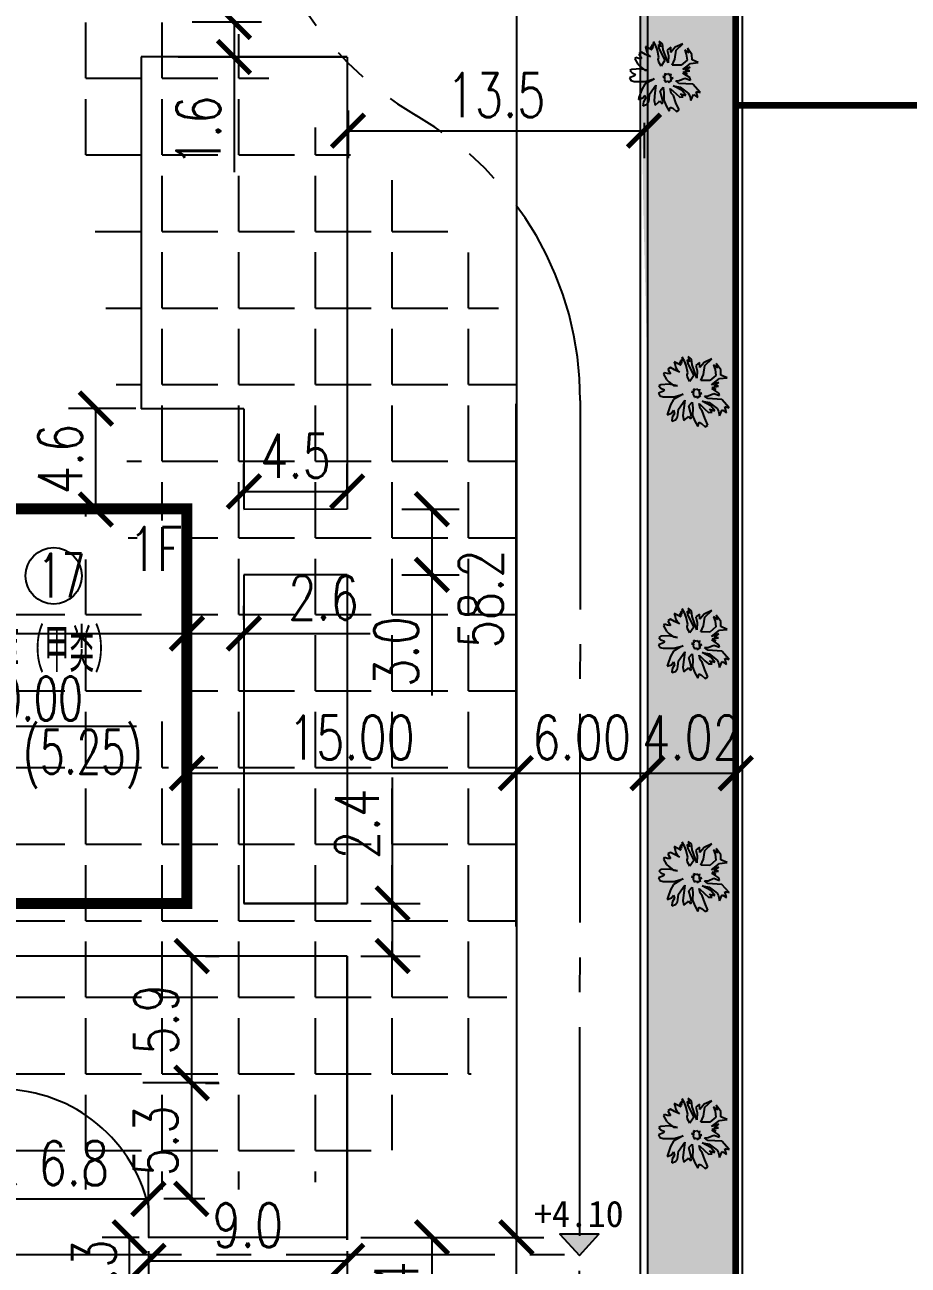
# Model space of a CAD drawing. Header units: millimetres. Extents: x 397874 to 6871063, y -8 to 5775840.
# Drawn here: x 429159 to 429199.3, y 2812818.6 to 2812875.2 of the extents above; entities that cross this region are included whole.
import ezdxf

# ---------------------------------------------------------------- set-up
doc = ezdxf.new("R2010")
doc.units = ezdxf.units.MM
doc.header["$LTSCALE"] = 1000
doc.linetypes.add('CENTER2', pattern=[28.575, 19.05, -3.175, 3.175, -3.175])
doc.linetypes.add('CONTINOUS', pattern=[0])
for name, color, linetype in [('_TCH_MASK', 7, 'Continuous'), ('GRASST', 62, 'Continuous'), ('T1', 92, 'Continuous'), ('居民地线', 2, 'Continuous')]:
    doc.layers.add(name, color=color, linetype=linetype)
doc.styles.add('DIM', font='txt')
doc.styles.add('dxfs', font='txt.shx', dxfattribs={"width": 0.7, "bigfont": 'dxfs.shx'})
doc.styles.add('HZTXT', font='txt.shx', dxfattribs={"width": 0.75, "bigfont": 'hzdx.shx'})
doc.styles.get("Standard").update_dxf_attribs({"font": 'txt', "bigfont": 'hzdx.shx'})
doc.dimstyles.new('ISO-25', dxfattribs={"dimtxt": 2, "dimasz": 0.75, "dimexe": 1.25, "dimexo": 0.625, "dimtad": 1, "dimdec": 1, "dimdsep": 46, "dimtxsty": 'HZTXT', "dimblk": 'ARCHTICK', "dimcen": 2.5, "dimadec": 0, "dimazin": 0, "dimtfac": 1, "dimtdec": 1, "dimtmove": 0, "dimatfit": 3, "dimldrblk": 'ARCHTICK', "dimfxl": 1, "dimarcsym": 0})

# ---------------------------------------------------------------- blocks, each defined once
blk = doc.blocks.new('LV-5-1')
at = {"layer": 'T1', "color": 92, "linetype": 'Continuous'}
for p, q in [((-0.516, 1.342), (-0.547, 1.19)), ((-0.547, 1.19), (-0.487, 1.068)), ((-0.395, 1.25), (-0.516, 1.342)), ((-0.487, 1.068), (-0.426, 1.007)), ((-0.426, 1.007), (-0.243, 0.884)), ((-0.304, 1.098), (-0.395, 1.25)), ((-0.182, 1.067), (-0.304, 1.098)), ((-0.211, 1.372), (-0.242, 1.189)), ((-0.242, 1.189), (-0.182, 1.067)), ((-0.15, 1.311), (-0.211, 1.372)), ((0.062, 1.066), (-0.15, 1.311)), ((0.183, 0.852), (0.062, 1.066)), ((0.489, 1.156), (0.367, 0.943)), ((0.581, 1.248), (0.489, 1.156)), ((0.703, 1.247), (0.581, 1.248)), ((0.672, 1.034), (0.703, 1.247)), ((0.702, 0.973), (0.672, 1.034)), ((0.824, 1.064), (0.702, 0.973)), ((0.793, 0.698), (0.946, 1.003)), ((0.946, 1.094), (0.824, 1.064)), ((0.946, 1.003), (0.946, 1.094)), ((-1.22, 0.552), (-1.098, 0.43)), ((-0.976, 0.551), (-1.22, 0.552)), ((-0.732, 0.52), (-0.976, 0.551)), ((-0.671, 0.672), (-0.823, 0.642)), ((-0.823, 0.642), (-0.762, 0.581)), ((-0.762, 0.581), (-0.58, 0.52)), ((-0.489, 0.367), (-0.732, 0.52)), ((-0.731, 0.916), (-0.701, 0.733)), ((-0.548, 0.855), (-0.731, 0.916)), ((-0.701, 0.733), (-0.671, 0.672)), ((-0.58, 0.52), (-0.336, 0.458)), ((-0.305, 0.671), (-0.548, 0.855)), ((-0.062, 0.487), (-0.305, 0.671)), ((-0.243, 0.884), (-0.062, 0.487)), ((0.275, 0.791), (0.182, 0.426)), ((0.182, 0.426), (0.183, 0.578)), ((0.183, 0.578), (0.183, 0.852)), ((0.367, 0.943), (0.275, 0.791)), ((0.578, 0.455), (0.793, 0.698)), ((0.67, 0.577), (0.578, 0.455)), ((0.884, 0.667), (0.67, 0.577)), ((1.006, 0.698), (0.884, 0.667)), ((1.25, 0.697), (1.006, 0.698)), ((1.127, 0.453), (1.188, 0.545)), ((1.188, 0.545), (1.28, 0.636)), ((1.28, 0.636), (1.25, 0.697)), ((-1.19, 0.369), (-1.373, 0.309)), ((-1.373, 0.309), (-1.373, 0.187)), ((-1.373, 0.187), (-1.068, 0.155)), ((-1.098, 0.43), (-1.19, 0.369)), ((-1.068, 0.155), (-0.764, 0.093)), ((-0.764, 0.093), (-0.642, 0.123)), ((-0.459, 0.062), (-0.764, -0.029)), ((-0.642, 0.123), (-0.459, 0.062)), ((-0.276, 0.275), (-0.489, 0.367)), ((-0.336, 0.458), (-0.276, 0.275)), ((-0.246, 0), (-0.216, -0.03)), ((-0.154, 0), (-0.246, 0)), ((-0.154, 0.092), (-0.154, 0)), ((-0.032, 0.091), (-0.154, 0.092)), ((0.028, 0.03), (-0.032, 0.091)), ((0.09, 0.091), (0.028, 0.03)), ((0.059, -0.001), (0.09, 0.091)), ((1.004, 0.118), (1.187, 0.24)), ((1.126, 0.149), (1.004, 0.118)), ((1.248, 0.148), (1.126, 0.149)), ((1.31, 0.453), (1.127, 0.453)), ((1.187, 0.24), (1.34, 0.331)), ((1.217, -0.065), (1.461, 0.087)), ((1.339, 0.117), (1.248, 0.148)), ((1.34, 0.453), (1.31, 0.453)), ((1.461, 0.087), (1.339, 0.117)), ((1.34, 0.331), (1.34, 0.453)), ((-1.283, -0.393), (-1.132, -0.607)), ((-1.101, -0.454), (-1.283, -0.393)), ((-0.979, -0.455), (-1.101, -0.454)), ((-0.947, -0.089), (-1.009, -0.211)), ((-0.856, -0.181), (-1.009, -0.333)), ((-1.009, -0.211), (-0.856, -0.181)), ((-1.009, -0.333), (-0.765, -0.303)), ((-0.613, -0.303), (-0.979, -0.455)), ((-0.764, -0.029), (-0.947, -0.089)), ((-0.766, -0.791), (-0.46, -0.334)), ((-0.765, -0.303), (-0.429, -0.091)), ((-0.429, -0.091), (-0.613, -0.303)), ((-0.46, -0.334), (-0.308, -0.274)), ((-0.369, -0.396), (-0.4, -0.639)), ((-0.308, -0.274), (-0.369, -0.396)), ((-0.216, -0.03), (-0.216, -0.152)), ((-0.216, -0.152), (-0.155, -0.122)), ((-0.155, -0.122), (-0.155, -0.244)), ((-0.155, -0.244), (-0.124, -0.152)), ((-0.124, -0.152), (0.028, -0.244)), ((-0.033, -0.183), (0.089, -0.153)), ((0.028, -0.244), (-0.033, -0.183)), ((0.15, -0.031), (0.059, -0.001)), ((0.059, -0.123), (0.15, -0.031)), ((0.089, -0.153), (0.059, -0.123)), ((0.118, -0.763), (0.301, -0.459)), ((0.301, -0.459), (0.453, -0.672)), ((0.454, -0.368), (1.002, -0.461)), ((0.697, -0.521), (0.454, -0.368)), ((0.607, -0.307), (0.485, -0.063)), ((0.485, -0.063), (0.668, -0.063)), ((1.155, -0.339), (0.607, -0.307)), ((0.668, -0.063), (0.76, -0.094)), ((0.76, -0.094), (0.82, -0.155)), ((0.82, -0.155), (1.094, -0.248)), ((1.002, -0.461), (1.215, -0.553)), ((1.094, -0.248), (1.277, -0.279)), ((1.277, -0.401), (1.155, -0.339)), ((1.155, -0.431), (1.277, -0.401)), ((1.368, -0.492), (1.155, -0.431)), ((1.339, -0.065), (1.217, -0.065)), ((1.247, -0.126), (1.339, -0.065)), ((1.369, -0.127), (1.247, -0.126)), ((1.277, -0.279), (1.46, -0.279)), ((1.278, -0.157), (1.369, -0.127)), ((1.4, -0.157), (1.278, -0.157)), ((1.338, -0.187), (1.4, -0.157)), ((1.46, -0.279), (1.338, -0.187)), ((-1.132, -0.607), (-1.315, -0.697)), ((-1.315, -0.697), (-1.071, -0.759)), ((-1.071, -0.759), (-1.193, -0.881)), ((-1.193, -0.881), (-0.766, -0.791)), ((-0.4, -0.639), (-0.584, -0.791)), ((-0.584, -0.791), (-0.492, -0.822)), ((-0.492, -0.822), (-0.187, -0.67)), ((-0.187, -0.67), (-0.309, -0.792)), ((-0.309, -0.792), (-0.157, -0.701)), ((-0.157, -0.701), (-0.249, -0.945)), ((-0.249, -0.945), (-0.157, -0.792)), ((-0.157, -0.792), (-0.127, -1.036)), ((-0.127, -1.036), (-0.065, -0.732)), ((-0.065, -0.732), (-0.006, -1.128)), ((0.178, -1.068), (0.118, -0.763)), ((0.453, -0.672), (0.727, -0.887)), ((0.911, -0.582), (0.697, -0.521)), ((0.727, -0.887), (0.817, -1.253)), ((0.758, -0.673), (0.94, -0.765)), ((0.849, -0.917), (0.758, -0.673)), ((0.817, -1.253), (0.849, -0.917)), ((0.94, -0.765), (0.911, -0.582)), ((1.215, -0.553), (1.368, -0.492)), ((-0.006, -1.128), (-0.128, -1.402)), ((-0.128, -1.402), (0.086, -1.25)), ((0.086, -1.25), (0.268, -1.342)), ((0.391, -1.16), (0.178, -1.068)), ((0.268, -1.342), (0.573, -1.313)), ((0.39, -1.282), (0.573, -1.191)), ((0.573, -1.313), (0.39, -1.282)), ((0.573, -1.191), (0.391, -1.16))]:
    blk.add_line(p, q, dxfattribs=at)
at = {"layer": 'T1', "color": 92, "linetype": 'Continuous', "style": 'DIM', "flags": 1}
for tag in ['XVALUE', 'YVALUE']:
    blk.add_attdef(tag, (0.028, 0.03), '', height=0.00002, rotation=359.8254, dxfattribs=at)
blk = doc.blocks.new('_ArchTick')
at = {"color": 0, "linetype": 'ByBlock', "const_width": 0.15}
blk.add_lwpolyline([(-0.5, -0.5), (0.5, 0.5)], dxfattribs=at)
blk = doc.blocks.new('*D697')
at = {"color": 0, "linetype": 'CONTINOUS', "lineweight": -2, "transparency": 16777216}
for p, q in [((429166.367, 2812842.563), (429166.367, 2812839.794)), ((429181.367, 2812842.563), (429181.367, 2812839.794)), ((429166.367, 2812841.044), (429181.367, 2812841.044))]:
    blk.add_line(p, q, dxfattribs=at)
at = {"layer": 'Defpoints', "color": 0, "linetype": 'CONTINOUS', "transparency": 16777216}
for p in [(429166.367, 2812843.188), (429181.367, 2812843.188), (429181.367, 2812841.044)]:
    blk.add_point(p, dxfattribs=at)
at = {"color": 0, "linetype": 'CONTINOUS', "lineweight": -2, "transparency": 16777216, "xscale": 1.5, "yscale": 1.5, "zscale": 1.5, "rotation": 180}
blk.add_blockref('_ArchTick', (429166.367, 2812841.044), dxfattribs=at)
at = {"color": 0, "linetype": 'CONTINOUS', "lineweight": -2, "transparency": 16777216, "xscale": 1.5, "yscale": 1.5, "zscale": 1.5}
blk.add_blockref('_ArchTick', (429181.367, 2812841.044), dxfattribs=at)
at = {"color": 0, "linetype": 'CONTINOUS', "transparency": 16777216, "insert": (429173.867, 2812842.669), "char_height": 2, "attachment_point": 5, "style": 'HZTXT'}
blk.add_mtext('15.00', dxfattribs=at)
blk = doc.blocks.new('_None')
blk = doc.blocks.new('*D715')
at = {"color": 0, "linetype": 'CONTINOUS', "lineweight": -2, "transparency": 16777216}
for p, q in [((429187.367, 2812841.108), (429187.367, 2812839.794)), ((429187.367, 2812841.044), (429191.391, 2812841.044)), ((429191.391, 2812841.108), (429191.39, 2812839.794))]:
    blk.add_line(p, q, dxfattribs=at)
at = {"layer": 'Defpoints', "color": 0, "linetype": 'CONTINOUS', "transparency": 16777216}
for p in [(429187.367, 2812841.733), (429191.391, 2812841.733), (429191.391, 2812841.044)]:
    blk.add_point(p, dxfattribs=at)
at = {"color": 0, "linetype": 'CONTINOUS', "lineweight": -2, "transparency": 16777216, "xscale": 1.5, "yscale": 1.5, "zscale": 1.5}
for p, rotation in [((429187.367, 2812841.044), 179.9986922893229), ((429191.391, 2812841.044), 359.9986922893229)]:
    blk.add_blockref('_ArchTick', p, dxfattribs=dict(at, rotation=rotation))
at = {"color": 0, "linetype": 'CONTINOUS', "transparency": 16777216, "insert": (429189.379, 2812842.669), "char_height": 2, "attachment_point": 5, "rotation": 359.9987, "style": 'HZTXT'}
blk.add_mtext('4.02', dxfattribs=at)
blk = doc.blocks.new('*D723')
at = {"color": 0, "linetype": 'CONTINOUS', "lineweight": -2, "transparency": 16777216}
for p, q in [((429181.367, 2812841.119), (429181.367, 2812839.794)), ((429181.367, 2812841.044), (429187.367, 2812841.044)), ((429187.367, 2812841.118), (429187.367, 2812839.794))]:
    blk.add_line(p, q, dxfattribs=at)
at = {"layer": 'Defpoints', "color": 0, "linetype": 'CONTINOUS', "transparency": 16777216}
for p in [(429181.367, 2812841.744), (429187.367, 2812841.743), (429187.367, 2812841.044)]:
    blk.add_point(p, dxfattribs=at)
at = {"color": 0, "linetype": 'CONTINOUS', "lineweight": -2, "transparency": 16777216, "xscale": 1.5, "yscale": 1.5, "zscale": 1.5}
for p, rotation in [((429181.367, 2812841.044), 179.9941337835514), ((429187.367, 2812841.044), 359.9941337835514)]:
    blk.add_blockref('_ArchTick', p, dxfattribs=dict(at, rotation=rotation))
at = {"color": 0, "linetype": 'CONTINOUS', "transparency": 16777216, "insert": (429184.367, 2812842.669), "char_height": 2, "attachment_point": 5, "rotation": 359.9941, "style": 'HZTXT'}
blk.add_mtext('6.00', dxfattribs=at)
blk = doc.blocks.new('*D843')
at = {"color": 0, "linetype": 'CONTINOUS', "lineweight": -2, "transparency": 16777216}
for p, q in [((429173.712, 2812871.259), (429173.712, 2812869.09)), ((429187.212, 2812870.698), (429187.212, 2812869.09)), ((429173.712, 2812870.34), (429187.212, 2812870.34))]:
    blk.add_line(p, q, dxfattribs=at)
at = {"layer": 'Defpoints', "color": 0, "linetype": 'CONTINOUS', "transparency": 16777216}
for p in [(429173.712, 2812871.884), (429187.212, 2812871.323), (429187.212, 2812870.34)]:
    blk.add_point(p, dxfattribs=at)
at = {"color": 0, "linetype": 'CONTINOUS', "lineweight": -2, "transparency": 16777216, "xscale": 1.5, "yscale": 1.5, "zscale": 1.5, "rotation": 180}
blk.add_blockref('_ArchTick', (429173.712, 2812870.34), dxfattribs=at)
at = {"color": 0, "linetype": 'CONTINOUS', "lineweight": -2, "transparency": 16777216, "xscale": 1.5, "yscale": 1.5, "zscale": 1.5}
blk.add_blockref('_ArchTick', (429187.212, 2812870.34), dxfattribs=at)
at = {"color": 0, "linetype": 'CONTINOUS', "transparency": 16777216, "insert": (429180.462, 2812871.965), "char_height": 2, "attachment_point": 5, "style": 'HZTXT'}
blk.add_mtext('13.5', dxfattribs=at)
blk = doc.blocks.new('*D844')
at = {"color": 0, "linetype": 'CONTINOUS', "lineweight": -2, "transparency": 16777216}
for p, q in [((429164.034, 2812857.669), (429160.965, 2812857.669)), ((429162.215, 2812853.069), (429162.215, 2812857.669)), ((429164.034, 2812853.069), (429160.965, 2812853.069))]:
    blk.add_line(p, q, dxfattribs=at)
at = {"layer": 'Defpoints', "color": 0, "linetype": 'CONTINOUS', "transparency": 16777216}
for p in [(429162.215, 2812857.669), (429164.659, 2812857.669), (429164.659, 2812853.069)]:
    blk.add_point(p, dxfattribs=at)
at = {"color": 0, "linetype": 'CONTINOUS', "lineweight": -2, "transparency": 16777216, "xscale": 1.5, "yscale": 1.5, "zscale": 1.5}
for p, rotation in [((429162.215, 2812857.669), 90), ((429162.215, 2812853.069), 270)]:
    blk.add_blockref('_ArchTick', p, dxfattribs=dict(at, rotation=rotation))
at = {"color": 0, "linetype": 'CONTINOUS', "transparency": 16777216, "insert": (429160.59, 2812855.369), "char_height": 2, "attachment_point": 5, "rotation": 90, "style": 'HZTXT'}
blk.add_mtext('4.6', dxfattribs=at)
blk = doc.blocks.new('*D845')
at = {"color": 0, "linetype": 'CONTINOUS', "lineweight": -2, "transparency": 16777216}
for p, q in [((429176.17, 2812853.084), (429178.784, 2812853.084)), ((429177.534, 2812853.084), (429177.534, 2812850.084)), ((429176.17, 2812850.084), (429178.784, 2812850.084)), ((429177.534, 2812850.084), (429177.534, 2812844.584))]:
    blk.add_line(p, q, dxfattribs=at)
at = {"layer": 'Defpoints', "color": 0, "linetype": 'CONTINOUS', "transparency": 16777216}
for p in [(429175.545, 2812853.084), (429175.545, 2812850.084), (429177.534, 2812850.084)]:
    blk.add_point(p, dxfattribs=at)
at = {"color": 0, "linetype": 'CONTINOUS', "lineweight": -2, "transparency": 16777216, "xscale": 1.5, "yscale": 1.5, "zscale": 1.5}
for p, rotation in [((429177.534, 2812853.084), 90), ((429177.534, 2812850.084), 270)]:
    blk.add_blockref('_ArchTick', p, dxfattribs=dict(at, rotation=rotation))
at = {"color": 0, "linetype": 'CONTINOUS', "transparency": 16777216, "insert": (429175.909, 2812846.584), "char_height": 2, "attachment_point": 5, "rotation": 90, "style": 'HZTXT'}
blk.add_mtext('3.0', dxfattribs=at)
blk = doc.blocks.new('*D846')
at = {"color": 0, "linetype": 'CONTINOUS', "lineweight": -2, "transparency": 16777216}
for p, q in [((429168.963, 2812853.7), (429168.963, 2812855.143)), ((429173.673, 2812853.7), (429173.673, 2812855.143)), ((429168.963, 2812853.893), (429173.673, 2812853.893))]:
    blk.add_line(p, q, dxfattribs=at)
at = {"layer": 'Defpoints', "color": 0, "linetype": 'CONTINOUS', "transparency": 16777216}
for p in [(429173.673, 2812853.893), (429168.963, 2812853.075), (429173.673, 2812853.075)]:
    blk.add_point(p, dxfattribs=at)
at = {"color": 0, "linetype": 'CONTINOUS', "lineweight": -2, "transparency": 16777216, "xscale": 1.5, "yscale": 1.5, "zscale": 1.5, "rotation": 180}
blk.add_blockref('_ArchTick', (429168.963, 2812853.893), dxfattribs=at)
at = {"color": 0, "linetype": 'CONTINOUS', "lineweight": -2, "transparency": 16777216, "xscale": 1.5, "yscale": 1.5, "zscale": 1.5}
blk.add_blockref('_ArchTick', (429173.673, 2812853.893), dxfattribs=at)
at = {"color": 0, "linetype": 'CONTINOUS', "transparency": 16777216, "insert": (429171.318, 2812855.518), "char_height": 2, "attachment_point": 5, "style": 'HZTXT'}
blk.add_mtext('4.5', dxfattribs=at)
blk = doc.blocks.new('*D847')
at = {"color": 0, "linetype": 'CONTINOUS', "lineweight": -2, "transparency": 16777216}
for p, q in [((429157.807, 2812821.178), (429157.807, 2812822.881)), ((429164.607, 2812821.207), (429164.607, 2812822.881)), ((429157.807, 2812821.631), (429164.607, 2812821.631))]:
    blk.add_line(p, q, dxfattribs=at)
at = {"layer": 'Defpoints', "color": 0, "linetype": 'CONTINOUS', "transparency": 16777216}
for p in [(429164.607, 2812821.631), (429157.807, 2812820.553), (429164.607, 2812820.582)]:
    blk.add_point(p, dxfattribs=at)
at = {"color": 0, "linetype": 'CONTINOUS', "lineweight": -2, "transparency": 16777216, "xscale": 1.5, "yscale": 1.5, "zscale": 1.5, "rotation": 180}
blk.add_blockref('_ArchTick', (429157.807, 2812821.631), dxfattribs=at)
at = {"color": 0, "linetype": 'CONTINOUS', "lineweight": -2, "transparency": 16777216, "xscale": 1.5, "yscale": 1.5, "zscale": 1.5}
blk.add_blockref('_ArchTick', (429164.607, 2812821.631), dxfattribs=at)
at = {"color": 0, "linetype": 'CONTINOUS', "transparency": 16777216, "insert": (429161.207, 2812823.256), "char_height": 2, "attachment_point": 5, "style": 'HZTXT'}
blk.add_mtext('6.8', dxfattribs=at)
blk = doc.blocks.new('*D848')
at = {"color": 0, "linetype": 'CONTINOUS', "lineweight": -2, "transparency": 16777216}
for p, q in [((429164.361, 2812826.931), (429167.818, 2812826.931)), ((429166.568, 2812826.931), (429166.568, 2812821.631)), ((429167.18, 2812821.631), (429165.318, 2812821.631))]:
    blk.add_line(p, q, dxfattribs=at)
at = {"layer": 'Defpoints', "color": 0, "linetype": 'CONTINOUS', "transparency": 16777216}
for p in [(429163.736, 2812826.931), (429166.568, 2812821.631), (429167.805, 2812821.631)]:
    blk.add_point(p, dxfattribs=at)
at = {"color": 0, "linetype": 'CONTINOUS', "lineweight": -2, "transparency": 16777216, "xscale": 1.5, "yscale": 1.5, "zscale": 1.5}
for p, rotation in [((429166.568, 2812826.931), 90), ((429166.568, 2812821.631), 270)]:
    blk.add_blockref('_ArchTick', p, dxfattribs=dict(at, rotation=rotation))
at = {"color": 0, "linetype": 'CONTINOUS', "transparency": 16777216, "insert": (429164.943, 2812824.281), "char_height": 2, "attachment_point": 5, "rotation": 90, "style": 'HZTXT'}
blk.add_mtext('5.3', dxfattribs=at)
blk = doc.blocks.new('*D849')
at = {"color": 0, "linetype": 'CONTINOUS', "lineweight": -2, "transparency": 16777216}
for p, q in [((429166.598, 2812875.302), (429169.766, 2812875.302)), ((429168.516, 2812875.302), (429168.516, 2812873.702)), ((429166.598, 2812873.702), (429169.766, 2812873.702)), ((429168.516, 2812873.702), (429168.516, 2812868.452))]:
    blk.add_line(p, q, dxfattribs=at)
at = {"layer": 'Defpoints', "color": 0, "linetype": 'CONTINOUS', "transparency": 16777216}
for p in [(429165.973, 2812875.302), (429165.973, 2812873.702), (429168.516, 2812873.702)]:
    blk.add_point(p, dxfattribs=at)
at = {"color": 0, "linetype": 'CONTINOUS', "lineweight": -2, "transparency": 16777216, "xscale": 1.5, "yscale": 1.5, "zscale": 1.5}
for p, rotation in [((429168.516, 2812875.302), 90), ((429168.516, 2812873.702), 270)]:
    blk.add_blockref('_ArchTick', p, dxfattribs=dict(at, rotation=rotation))
at = {"color": 0, "linetype": 'CONTINOUS', "transparency": 16777216, "insert": (429166.891, 2812870.327), "char_height": 2, "attachment_point": 5, "rotation": 90, "style": 'HZTXT'}
blk.add_mtext('1.6', dxfattribs=at)
blk = doc.blocks.new('*D850')
at = {"color": 0, "linetype": 'CONTINOUS', "lineweight": -2, "transparency": 16777216}
for p, q in [((429130.867, 2812846.574), (429130.867, 2812848.667)), ((429166.367, 2812846.574), (429166.367, 2812848.667)), ((429130.867, 2812847.417), (429166.367, 2812847.417))]:
    blk.add_line(p, q, dxfattribs=at)
at = {"layer": 'Defpoints', "color": 0, "linetype": 'CONTINOUS', "transparency": 16777216}
for p in [(429166.367, 2812847.417), (429130.867, 2812845.949), (429166.367, 2812845.949)]:
    blk.add_point(p, dxfattribs=at)
at = {"color": 0, "linetype": 'CONTINOUS', "lineweight": -2, "transparency": 16777216, "xscale": 1.5, "yscale": 1.5, "zscale": 1.5, "rotation": 180}
blk.add_blockref('_ArchTick', (429130.867, 2812847.417), dxfattribs=at)
at = {"color": 0, "linetype": 'CONTINOUS', "lineweight": -2, "transparency": 16777216, "xscale": 1.5, "yscale": 1.5, "zscale": 1.5}
blk.add_blockref('_ArchTick', (429166.367, 2812847.417), dxfattribs=at)
at = {"color": 0, "linetype": 'CONTINOUS', "transparency": 16777216, "insert": (429148.617, 2812849.042), "char_height": 2, "attachment_point": 5, "style": 'HZTXT'}
blk.add_mtext('35.5', dxfattribs=at)
blk = doc.blocks.new('*D854')
at = {"color": 0, "linetype": 'CONTINOUS', "lineweight": -2, "transparency": 16777216}
for p, q in [((429166.587, 2812826.913), (429166.587, 2812832.703)), ((429167.212, 2812832.703), (429167.837, 2812832.703)), ((429167.211, 2812826.913), (429167.837, 2812826.913))]:
    blk.add_line(p, q, dxfattribs=at)
at = {"layer": 'Defpoints', "color": 0, "linetype": 'CONTINOUS', "transparency": 16777216}
for p in [(429166.587, 2812832.703), (429166.587, 2812832.703), (429166.586, 2812826.913)]:
    blk.add_point(p, dxfattribs=at)
at = {"color": 0, "linetype": 'CONTINOUS', "lineweight": -2, "transparency": 16777216, "xscale": 1.5, "yscale": 1.5, "zscale": 1.5}
for p, rotation in [((429166.587, 2812832.703), 90), ((429166.587, 2812826.913), 270)]:
    blk.add_blockref('_ArchTick', p, dxfattribs=dict(at, rotation=rotation))
at = {"color": 0, "linetype": 'CONTINOUS', "transparency": 16777216, "insert": (429164.962, 2812829.808), "char_height": 2, "attachment_point": 5, "rotation": 90, "style": 'HZTXT'}
blk.add_mtext('5.9', dxfattribs=at)
blk = doc.blocks.new('*D924')
at = {"color": 0, "linetype": 'CONTINOUS', "lineweight": -2, "transparency": 16777216}
for p, q in [((429166.367, 2812848.042), (429166.367, 2812848.667)), ((429168.967, 2812848.042), (429168.967, 2812848.667)), ((429166.367, 2812847.417), (429168.967, 2812847.417)), ((429168.967, 2812847.417), (429174.717, 2812847.417))]:
    blk.add_line(p, q, dxfattribs=at)
at = {"layer": 'Defpoints', "color": 0, "linetype": 'CONTINOUS', "transparency": 16777216}
for p in [(429166.367, 2812847.417), (429168.967, 2812847.417), (429168.967, 2812847.417)]:
    blk.add_point(p, dxfattribs=at)
at = {"color": 0, "linetype": 'CONTINOUS', "lineweight": -2, "transparency": 16777216, "xscale": 1.5, "yscale": 1.5, "zscale": 1.5, "rotation": 180}
blk.add_blockref('_ArchTick', (429166.367, 2812847.417), dxfattribs=at)
at = {"color": 0, "linetype": 'CONTINOUS', "lineweight": -2, "transparency": 16777216, "xscale": 1.5, "yscale": 1.5, "zscale": 1.5}
blk.add_blockref('_ArchTick', (429168.967, 2812847.417), dxfattribs=at)
at = {"color": 0, "linetype": 'CONTINOUS', "transparency": 16777216, "insert": (429172.592, 2812849.042), "char_height": 2, "attachment_point": 5, "style": 'HZTXT'}
blk.add_mtext('2.6', dxfattribs=at)
blk = doc.blocks.new('*D930')
at = {"color": 0, "linetype": 'CONTINOUS', "lineweight": -2, "transparency": 16777216}
for p, q in [((429164.607, 2812819.251), (429164.607, 2812817.554)), ((429173.673, 2812819.251), (429173.673, 2812817.554)), ((429164.607, 2812818.804), (429173.673, 2812818.804))]:
    blk.add_line(p, q, dxfattribs=at)
at = {"layer": 'Defpoints', "color": 0, "linetype": 'CONTINOUS', "transparency": 16777216}
for p in [(429164.607, 2812819.876), (429173.673, 2812819.876), (429173.673, 2812818.804)]:
    blk.add_point(p, dxfattribs=at)
at = {"color": 0, "linetype": 'CONTINOUS', "lineweight": -2, "transparency": 16777216, "xscale": 1.5, "yscale": 1.5, "zscale": 1.5, "rotation": 180}
blk.add_blockref('_ArchTick', (429164.607, 2812818.804), dxfattribs=at)
at = {"color": 0, "linetype": 'CONTINOUS', "lineweight": -2, "transparency": 16777216, "xscale": 1.5, "yscale": 1.5, "zscale": 1.5}
blk.add_blockref('_ArchTick', (429173.673, 2812818.804), dxfattribs=at)
at = {"color": 0, "linetype": 'CONTINOUS', "transparency": 16777216, "insert": (429169.14, 2812820.429), "char_height": 2, "attachment_point": 5, "style": 'HZTXT'}
blk.add_mtext('9.0', dxfattribs=at)
blk = doc.blocks.new('*D931')
at = {"color": 0, "linetype": 'CONTINOUS', "lineweight": -2, "transparency": 16777216}
for p, q in [((429164.182, 2812819.876), (429162.501, 2812819.876)), ((429163.751, 2812816.469), (429163.751, 2812819.876)), ((429163.98, 2812816.469), (429162.501, 2812816.469))]:
    blk.add_line(p, q, dxfattribs=at)
at = {"layer": 'Defpoints', "color": 0, "linetype": 'CONTINOUS', "transparency": 16777216}
for p in [(429163.751, 2812819.876), (429164.807, 2812819.876), (429164.605, 2812816.469)]:
    blk.add_point(p, dxfattribs=at)
at = {"color": 0, "linetype": 'CONTINOUS', "lineweight": -2, "transparency": 16777216, "xscale": 1.5, "yscale": 1.5, "zscale": 1.5}
for p, rotation in [((429163.751, 2812819.876), 90), ((429163.751, 2812816.469), 270)]:
    blk.add_blockref('_ArchTick', p, dxfattribs=dict(at, rotation=rotation))
at = {"color": 0, "linetype": 'CONTINOUS', "transparency": 16777216, "insert": (429162.126, 2812818.172), "char_height": 2, "attachment_point": 5, "rotation": 90, "style": 'HZTXT'}
blk.add_mtext('3.3', dxfattribs=at)
blk = doc.blocks.new('*D932')
at = {"color": 0, "linetype": 'CONTINOUS', "lineweight": -2, "transparency": 16777216}
for p, q in [((429174.298, 2812819.876), (429178.789, 2812819.876)), ((429177.539, 2812819.876), (429177.539, 2812814.476)), ((429174.298, 2812814.476), (429178.789, 2812814.476))]:
    blk.add_line(p, q, dxfattribs=at)
at = {"layer": 'Defpoints', "color": 0, "linetype": 'CONTINOUS', "transparency": 16777216}
for p in [(429173.673, 2812819.876), (429173.673, 2812814.476), (429177.539, 2812814.476)]:
    blk.add_point(p, dxfattribs=at)
at = {"color": 0, "linetype": 'CONTINOUS', "lineweight": -2, "transparency": 16777216, "xscale": 1.5, "yscale": 1.5, "zscale": 1.5}
for p, rotation in [((429177.539, 2812819.876), 90), ((429177.539, 2812814.476), 270)]:
    blk.add_blockref('_ArchTick', p, dxfattribs=dict(at, rotation=rotation))
at = {"color": 0, "linetype": 'CONTINOUS', "transparency": 16777216, "insert": (429175.914, 2812817.176), "char_height": 2, "attachment_point": 5, "rotation": 90, "style": 'HZTXT'}
blk.add_mtext('5.4', dxfattribs=at)
blk = doc.blocks.new('*D934')
at = {"color": 0, "linetype": 'CONTINOUS', "lineweight": -2, "transparency": 16777216}
for p, q in [((429175.747, 2812835.102), (429175.747, 2812840.852)), ((429174.298, 2812835.102), (429176.997, 2812835.102)), ((429175.747, 2812832.702), (429175.747, 2812835.102)), ((429174.298, 2812832.702), (429176.997, 2812832.702))]:
    blk.add_line(p, q, dxfattribs=at)
at = {"layer": 'Defpoints', "color": 0, "linetype": 'CONTINOUS', "transparency": 16777216}
for p in [(429173.673, 2812835.102), (429175.747, 2812835.102), (429173.673, 2812832.702)]:
    blk.add_point(p, dxfattribs=at)
at = {"color": 0, "linetype": 'CONTINOUS', "lineweight": -2, "transparency": 16777216, "xscale": 1.5, "yscale": 1.5, "zscale": 1.5}
for p, rotation in [((429175.747, 2812835.102), 90), ((429175.747, 2812832.702), 270)]:
    blk.add_blockref('_ArchTick', p, dxfattribs=dict(at, rotation=rotation))
at = {"color": 0, "linetype": 'CONTINOUS', "transparency": 16777216, "insert": (429174.122, 2812838.727), "char_height": 2, "attachment_point": 5, "rotation": 90, "style": 'HZTXT'}
blk.add_mtext('2.4', dxfattribs=at)
blk = doc.blocks.new('*D970')
at = {"color": 0, "linetype": 'CONTINOUS', "lineweight": -2, "transparency": 16777216}
for p, q in [((429176.017, 2812878.102), (429182.643, 2812878.102)), ((429181.393, 2812878.102), (429181.393, 2812819.876)), ((429176.017, 2812819.876), (429182.643, 2812819.876))]:
    blk.add_line(p, q, dxfattribs=at)
at = {"layer": 'Defpoints', "color": 0, "linetype": 'CONTINOUS', "transparency": 16777216}
for p in [(429175.392, 2812878.102), (429175.392, 2812819.876), (429181.393, 2812819.876)]:
    blk.add_point(p, dxfattribs=at)
at = {"color": 0, "linetype": 'CONTINOUS', "lineweight": -2, "transparency": 16777216, "xscale": 1.5, "yscale": 1.5, "zscale": 1.5}
for p, rotation in [((429181.393, 2812878.102), 90), ((429181.393, 2812819.876), 270)]:
    blk.add_blockref('_ArchTick', p, dxfattribs=dict(at, rotation=rotation))
at = {"color": 0, "linetype": 'CONTINOUS', "transparency": 16777216, "insert": (429179.768, 2812848.989), "char_height": 2, "attachment_point": 5, "rotation": 90, "style": 'HZTXT'}
blk.add_mtext('58.2', dxfattribs=at)
blk = doc.blocks.new('*D977')
at = {"color": 0, "linetype": 'CONTINOUS', "lineweight": -2, "transparency": 16777216}
for p, q in [((429174.298, 2812819.876), (429182.643, 2812819.876)), ((429181.393, 2812784.202), (429181.393, 2812819.876)), ((429174.298, 2812784.202), (429182.643, 2812784.202))]:
    blk.add_line(p, q, dxfattribs=at)
at = {"layer": 'Defpoints', "color": 0, "linetype": 'CONTINOUS', "transparency": 16777216}
for p in [(429173.673, 2812819.876), (429181.393, 2812819.876), (429173.673, 2812784.202)]:
    blk.add_point(p, dxfattribs=at)
at = {"color": 0, "linetype": 'CONTINOUS', "lineweight": -2, "transparency": 16777216, "xscale": 1.5, "yscale": 1.5, "zscale": 1.5}
for p, rotation in [((429181.393, 2812819.876), 90), ((429181.393, 2812784.202), 270)]:
    blk.add_blockref('_ArchTick', p, dxfattribs=dict(at, rotation=rotation))
at = {"color": 0, "linetype": 'CONTINOUS', "transparency": 16777216, "insert": (429179.768, 2812808.228), "char_height": 2, "attachment_point": 5, "rotation": 90, "style": 'HZTXT'}
blk.add_mtext('35.7', dxfattribs=at)

msp = doc.modelspace()

# ---------------------------------------------------------------- hatches: boundary and pattern name
at = {"linetype": 'CONTINOUS'}
h = msp.add_hatch(dxfattribs=at)
h.set_pattern_fill('GRASS', color=3, scale=0.054, style=0)
h.set_pattern_definition([(90, (428986.6436, 2812723.6871), (-0.969867, 0.969867), [0.257175, -1.682559]), (45, (428986.6436, 2812723.6871), (-0.9698677, 0.9698677), [0.257175, -1.114425]), (135, (428986.6436, 2812723.6871), (-0.9698677, -0.9698677), [0.257175, -1.114425])])
edge = h.paths.add_edge_path()
edge.add_line((428996.534, 2812984.894), (429007.751, 2812986.572))
edge.add_arc((428245.5, 2812967.568), 762.487, 0.233679, 1.428202, ccw=False)
edge.add_line((429007.981, 2812970.678), (429010.393, 2812757.703))
edge.add_arc((429028.392, 2812757.891), 18, 180.5985, 268.1597)
edge.add_line((429027.814, 2812739.9), (429168.81, 2812735.37))
edge.add_arc((429182.64, 2812620.562), 115.638, 87.64632, 96.86841, ccw=False)
edge.add_line((429187.389, 2812736.102), (429187.391, 2812858.041))
edge.add_arc((425829.037, 2812780.795), 3359.242, 1.317645, 1.469012)
edge.add_line((429187.175, 2812866.913), (429187.032, 2812877.852))
edge.add_line((429187.032, 2812877.852), (429191.391, 2812878.102))
edge.add_line((429191.391, 2812878.102), (429191.395, 2812730.731))
edge.add_line((429191.395, 2812730.731), (429255.258, 2812727.933))
edge.add_line((429255.258, 2812727.933), (429255.258, 2812723.687))
edge.add_line((429255.258, 2812723.687), (429168.385, 2812728.376))
edge.add_line((429168.385, 2812728.376), (429129.36, 2812730.11))
edge.add_line((429129.36, 2812730.11), (429091.518, 2812731.731))
edge.add_line((429091.518, 2812731.731), (429068.655, 2812732.74))
edge.add_line((429068.655, 2812732.74), (428995.964, 2812736.193))
edge.add_arc((428996.365, 2812744.639), 8.455, 181.2844, 267.2807, ccw=False)
edge.add_line((428987.912, 2812744.449), (428988.493, 2812805.44))
edge.add_line((428988.493, 2812805.44), (428987.758, 2812883.63))
edge.add_line((428987.758, 2812883.63), (428987.248, 2812934.771))
edge.add_line((428987.248, 2812934.771), (428986.762, 2812983.747))
edge.add_line((428986.762, 2812983.747), (428996.534, 2812984.894))
h = msp.add_hatch(dxfattribs=at)
h.set_pattern_fill('ANGLE', color=252, scale=0.5, style=0)
h.set_pattern_definition([(360, (-303.9914, -531.6), (-3e-12, 3.4925), [2.54, -0.9525]), (90, (-303.9914, -531.6), (-3.4925, -3e-12), [2.54, -0.9525])])
edge = h.paths.add_edge_path()
edge.add_line((429085.873, 2812822.052), (429169.39, 2812822.052))
edge.add_arc((429169.39, 2812834.052), 12, 270, 359.9987)
edge.add_line((429181.39, 2812834.052), (429181.391, 2812857.885))
edge.add_arc((429169.387, 2812857.885), 12.004, 359.9987, 420.8714)
edge.add_arc((429183.618, 2812883.424), 17.232, 178.5328, 240.8714, ccw=False)
edge.add_line((429166.392, 2812883.865), (429166.392, 2812904.114))
edge.add_arc((429154.392, 2812904.114), 12, 359.9987, 449.9999)
edge.add_line((429154.392, 2812916.114), (429077.872, 2812917.879))
edge.add_arc((429020.191, 2812912.971), 57.889, -4.98366, 4.86336, ccw=False)
edge.add_line((429077.323, 2812907.942), (429079.39, 2812832.754))
edge.add_arc((429089.03, 2812831.279), 9.753, 171.3014, 251.1119)
edge = h.paths.add_edge_path(flags=16)
edge.add_line((429104.839, 2812848.539), (429104.839, 2812827.113))
edge.add_line((429081.81, 2812826.913), (429104.839, 2812827.113))
edge.add_line((429081.81, 2812848.801), (429081.81, 2812826.913))
edge.add_line((429096.867, 2812848.801), (429081.81, 2812848.801))
edge.add_line((429156.392, 2812878.102), (429105.878, 2812878.102))
edge.add_line((429105.878, 2812855.102), (429105.878, 2812878.102))
edge.add_line((429083.878, 2812855.102), (429105.878, 2812855.102))
edge.add_line((429083.878, 2812878.102), (429083.878, 2812855.102))
edge.add_line((429156.392, 2812908.102), (429156.392, 2812878.102))
edge.add_line((429083.873, 2812908.102), (429083.873, 2812878.102))
edge.add_line((429083.873, 2812908.102), (429156.392, 2812908.102))
edge.add_line((429166.385, 2812835.054), (429130.867, 2812835.054))
edge.add_line((429166.385, 2812835.054), (429166.385, 2812853.154))
edge.add_line((429130.867, 2812835.054), (429130.867, 2812853.084))
edge.add_line((429130.867, 2812853.084), (429166.662, 2812853.108))
h = msp.add_hatch(color=256, dxfattribs=at)
h.dxf.hatch_style = 1
h.paths.add_polyline_path([(429185.147, 2812820.028), (429183.375, 2812820.028), (429184.261, 2812819.05)])

# ---------------------------------------------------------------- linework, layer by layer
at = {"color": 3, "linetype": 'CONTINOUS'}
for p, q in [((429187.032, 2812877.852), (429187.032, 2812736.102)), ((429165.973, 2812873.702), (429173.673, 2812873.701)), ((429173.673, 2812873.701), (429173.673, 2812853.084)), ((429173.673, 2812850.084), (429173.673, 2812835.102)), ((429155.562, 2812843.185), (429164.069, 2812843.185)), ((429168.967, 2812835.102), (429173.673, 2812835.102)), ((429173.673, 2812832.702), (429173.673, 2812819.769))]:
    msp.add_line(p, q, dxfattribs=at)
at = {"color": 6, "linetype": 'CONTINOUS'}
for p, q in [((429173.673, 2812873.702), (429164.277, 2812873.702)), ((429164.277, 2812873.702), (429164.282, 2812857.657)), ((429173.673, 2812873.701), (429173.673, 2812853.084)), ((429168.966, 2812857.657), (429164.282, 2812857.657)), ((429168.966, 2812857.657), (429168.963, 2812853.075)), ((429173.673, 2812853.082), (429168.963, 2812853.073)), ((429173.673, 2812850.084), (429168.967, 2812850.084)), ((429168.967, 2812850.084), (429168.967, 2812835.102)), ((429173.673, 2812850.084), (429173.673, 2812835.102)), ((429173.673, 2812835.102), (429168.967, 2812835.102)), ((429173.673, 2812832.702), (429130.881, 2812832.702)), ((429173.673, 2812819.769), (429173.673, 2812832.702)), ((429164.607, 2812821.333), (429164.607, 2812819.876)), ((429173.673, 2812819.876), (429164.606, 2812819.876))]:
    msp.add_line(p, q, dxfattribs=at)
at = {"color": 1, "linetype": 'CENTER2', "ltscale": 0.0005}
for p, q in [((429184.305, 2812858.039), (429184.186, 2812753.35)), ((429070.873, 2812819.102), (429184.263, 2812819.102))]:
    msp.add_line(p, q, dxfattribs=at)
at = {"color": 1, "linetype": 'CONTINOUS', "const_width": 0.3}
for points in [[(429007.104, 2813029.476), (429007.411, 2813029.553), (429007.719, 2813029.625), (429008.028, 2813029.691), (429008.338, 2813029.753), (429008.648, 2813029.811), (429008.96, 2813029.863), (429009.273, 2813029.91), (429009.586, 2813029.952), (429009.9, 2813029.99), (429010.214, 2813030.022), (429010.529, 2813030.049), (429010.844, 2813030.072), (429011.16, 2813030.089), (429011.476, 2813030.102), (429011.792, 2813030.109), (429012.108, 2813030.111), (429191.395, 2813030.094), (429191.388, 2812730.735)], [(429007.104, 2813029.476), (429007.411, 2813029.553), (429007.719, 2813029.625), (429008.028, 2813029.691), (429008.338, 2813029.753), (429008.648, 2813029.811), (429008.96, 2813029.863), (429009.273, 2813029.91), (429009.586, 2813029.952), (429009.9, 2813029.99), (429010.214, 2813030.022), (429010.529, 2813030.049), (429010.844, 2813030.072), (429011.16, 2813030.089), (429011.476, 2813030.102), (429011.792, 2813030.109), (429012.108, 2813030.111), (429191.395, 2813030.094), (429191.388, 2812730.735)], [(429255.258, 2813030.088), (429191.395, 2813030.094), (429191.391, 2812871.498), (429255.258, 2812871.496)]]:
    msp.add_lwpolyline(points, dxfattribs=at)
at = {"color": 0}
msp.add_lwpolyline([(429184.261, 2812819.05), (429185.147, 2812820.028), (429183.375, 2812820.028)], close=True, dxfattribs=at)
at = {"color": 0, "linetype": 'CONTINOUS'}
msp.add_circle((429160.29, 2812850.043), 1.286, dxfattribs=at)
at = {"color": 1, "linetype": 'CENTER2', "ltscale": 0.0005}
for centre, start, end in [((429184.336, 2812884.019), 179.9356, 239.9324), ((429169.305, 2812858.056), 359.9349, 59.9324)]:
    msp.add_arc(centre, 15, start, end, dxfattribs=at)
at = {"layer": '_TCH_MASK', "color": 2, "linetype": 'CONTINOUS'}
for p, q in [((429187.371, 2812878.105), (429187.371, 2812735.179)), ((429181.367, 2812857.885), (429181.367, 2812834.052)), ((429187.38, 2812834.052), (429187.38, 2812834.052))]:
    msp.add_line(p, q, dxfattribs=at)
at = {"layer": '_TCH_MASK', "color": 4, "linetype": 'CONTINOUS', "const_width": 0.5}
msp.add_lwpolyline([(429166.367, 2812835.102), (429166.367, 2812853.102), (429130.867, 2812853.102), (429130.867, 2812835.102), (429166.367, 2812835.102), (429166.367, 2812853.084)], dxfattribs=at)
at = {"layer": '_TCH_MASK', "color": 6, "linetype": 'CONTINOUS'}
msp.add_arc((429157.867, 2812819.7), 6.935, 13.6067, 91.8444, dxfattribs=at)
at = {"layer": '居民地线', "color": 151, "linetype": 'Continuous', "lineweight": -3, "ltscale": 0.5, "flags": 128}
for points in [[(429180.458, 2813015.362), (429191.683, 2813015.362), (429191.683, 2812730.502), (429015.97, 2812738.205, -0.343146), (428994.244, 2812760.791, -0.343146)], [(429180.458, 2813015.185), (429191.283, 2813015.138), (429191.283, 2812731.002), (429016.007, 2812738.685, -0.342925), (428994.641, 2812760.915)]]:
    msp.add_lwpolyline(points, format="xyb", dxfattribs=at)

# ---------------------------------------------------------------- block references
at = {"layer": 'GRASST', "xscale": 1.154735999051131, "yscale": 1.154735999051131, "zscale": 1.154735999051131, "rotation": 120.0001998542545}
for p in [(429188.205, 2812872.767), (429189.519, 2812858.39), (429189.519, 2812846.919), (429189.519, 2812836.282), (429189.519, 2812824.567)]:
    msp.add_blockref('LV-5-1', p, dxfattribs=at)

# ---------------------------------------------------------------- texts
at = {"color": 3, "linetype": 'CONTINOUS', "ltscale": 10, "style": 'HZTXT', "width": 0.75}
msp.add_text('1F', height=2, dxfattribs=at).set_placement((429163.716, 2812850.264))
at = {"color": 0, "linetype": 'CONTINOUS', "ltscale": 10}
for s, style, width, p in [('17', 'dxfs', 0.625, (429159.577, 2812849.059)), ('电石库（甲类）', 'dxfs', 0.6, (429155.302, 2812845.656, 22.464)), ('+0.00', 'HZTXT', 0.65, (429156.268, 2812843.445)), ('(5.25)', 'HZTXT', 0.65, (429158.891, 2812841.018))]:
    msp.add_text(s, height=2, dxfattribs=dict(at, style=style, width=width)).set_placement(p)
at = {"color": 0, "insert": (429186.278, 2812821.547), "char_height": 3, "width": 6.34599, "attachment_point": 3}
msp.add_mtext('{\\fSimSun|b0|i0|c134|p2;\\H0.4x;+4.10}', dxfattribs=at)

# ---------------------------------------------------------------- dimensions: what is measured, and where the dimension line sits
at = {"color": 3, "linetype": 'CONTINOUS'}
for base, p1, p2, picture, middle in [((429181.393, 2812819.876), (429175.392, 2812878.102), (429175.392, 2812819.876), '*D970', (429179.768, 2812848.989)), ((429168.516, 2812873.702), (429165.973, 2812875.302), (429165.973, 2812873.702), '*D849', (429166.891, 2812870.327)), ((429162.215, 2812857.669), (429164.659, 2812853.069), (429164.659, 2812857.669), '*D844', (429160.59, 2812855.369)), ((429177.534, 2812850.084), (429175.545, 2812853.084), (429175.545, 2812850.084), '*D845', (429175.909, 2812846.584)), ((429175.747, 2812835.102), (429173.673, 2812832.702), (429173.673, 2812835.102), '*D934', (429174.122, 2812838.727)), ((429166.568, 2812821.631), (429163.736, 2812826.931), (429167.805, 2812821.631), '*D848', (429164.943, 2812824.281)), ((429177.539, 2812814.476), (429173.673, 2812819.876), (429173.673, 2812814.476), '*D932', (429175.914, 2812817.176))]:
    dim = msp.add_linear_dim(base=base, p1=p1, p2=p2, angle=90, dimstyle='ISO-25', override={"dimasz": 1.5, "dimzin": 0, "dimldrblk": 'None'}, dxfattribs=at)
    dim.commit()
    dim.dimension.update_dxf_attribs({"geometry": picture, "text_midpoint": middle})
for base, p1, p2, picture, middle in [((429187.212, 2812870.34), (429173.712, 2812871.884), (429187.212, 2812871.323), '*D843', (429180.462, 2812871.965)), ((429166.367, 2812847.417), (429130.867, 2812845.949), (429166.367, 2812845.949), '*D850', (429148.617, 2812849.042)), ((429168.967, 2812847.417), (429166.367, 2812847.417), (429168.967, 2812847.417), '*D924', (429172.592, 2812849.042)), ((429164.607, 2812821.631), (429157.807, 2812820.553), (429164.607, 2812820.582), '*D847', (429161.207, 2812823.256))]:
    dim = msp.add_linear_dim(base=base, p1=p1, p2=p2, dimstyle='ISO-25', override={"dimasz": 1.5, "dimzin": 0, "dimldrblk": 'None'}, dxfattribs=at)
    dim.commit()
    dim.dimension.update_dxf_attribs({"geometry": picture, "text_midpoint": middle})
for base, p1, p2, text, picture, middle in [((429173.673, 2812853.893), (429168.963, 2812853.075), (429173.673, 2812853.075), '4.5', '*D846', (429171.318, 2812855.518)), ((429173.673, 2812818.804), (429164.607, 2812819.876), (429173.673, 2812819.876), '9.0', '*D930', (429169.14, 2812820.429))]:
    dim = msp.add_linear_dim(base=base, p1=p1, p2=p2, text=text, dimstyle='ISO-25', override={"dimasz": 1.5, "dimzin": 0, "dimldrblk": 'None'}, dxfattribs=at)
    dim.commit()
    dim.dimension.update_dxf_attribs({"geometry": picture, "text_midpoint": middle})
for p1, p2, distance, picture, middle in [((429166.367, 2812843.188), (429181.367, 2812843.188), -2.144, '*D697', (429173.867, 2812842.669)), ((429181.367, 2812841.744), (429187.367, 2812841.743), -0.7, '*D723', (429184.367, 2812842.669))]:
    dim = msp.add_aligned_dim(p1=p1, p2=p2, distance=distance, dimstyle='ISO-25', override={"dimasz": 1.5, "dimdec": 2, "dimzin": 0, "dimldrblk": 'None'}, dxfattribs=at)
    dim.commit()
    dim.dimension.update_dxf_attribs({"geometry": picture, "text_midpoint": middle})
for base, p1, p2, angle, override, picture, middle, dimtype in [((429191.391, 2812841.044), (429187.367, 2812841.733), (429191.391, 2812841.733), 359.9987, {"dimasz": 1.5, "dimdec": 2, "dimzin": 0, "dimldrblk": 'None'}, '*D715', (429189.379, 2812841.044), 161), ((429181.393, 2812819.876), (429173.673, 2812784.202), (429173.673, 2812819.876), 90, {"dimasz": 1.5, "dimzin": 0, "dimldrblk": 'None'}, '*D977', (429181.393, 2812808.228), 160)]:
    dim = msp.add_linear_dim(base=base, p1=p1, p2=p2, angle=angle, dimstyle='ISO-25', override=override, dxfattribs=at)
    dim.commit()
    dim.dimension.update_dxf_attribs({"geometry": picture, "text_midpoint": middle, "dimtype": dimtype})
dim = msp.add_linear_dim(base=(429166.587, 2812832.703), p1=(429166.586, 2812826.913), p2=(429166.587, 2812832.703), angle=90, text='5.9', dimstyle='ISO-25', override={"dimasz": 1.5, "dimzin": 0, "dimldrblk": 'None'}, dxfattribs=at)
dim.commit()
dim.dimension.update_dxf_attribs({"geometry": '*D854', "text_midpoint": (429164.962, 2812829.808)})
dim = msp.add_linear_dim(base=(429163.751, 2812819.876), p1=(429164.605, 2812816.469), p2=(429164.807, 2812819.876), angle=90, text='3.3', dimstyle='ISO-25', override={"dimasz": 1.5, "dimzin": 0, "dimldrblk": 'None'}, dxfattribs=at)
dim.commit()
dim.dimension.update_dxf_attribs({"geometry": '*D931', "text_midpoint": (429163.751, 2812818.172), "dimtype": 160})

doc.saveas('drawing.dxf')
